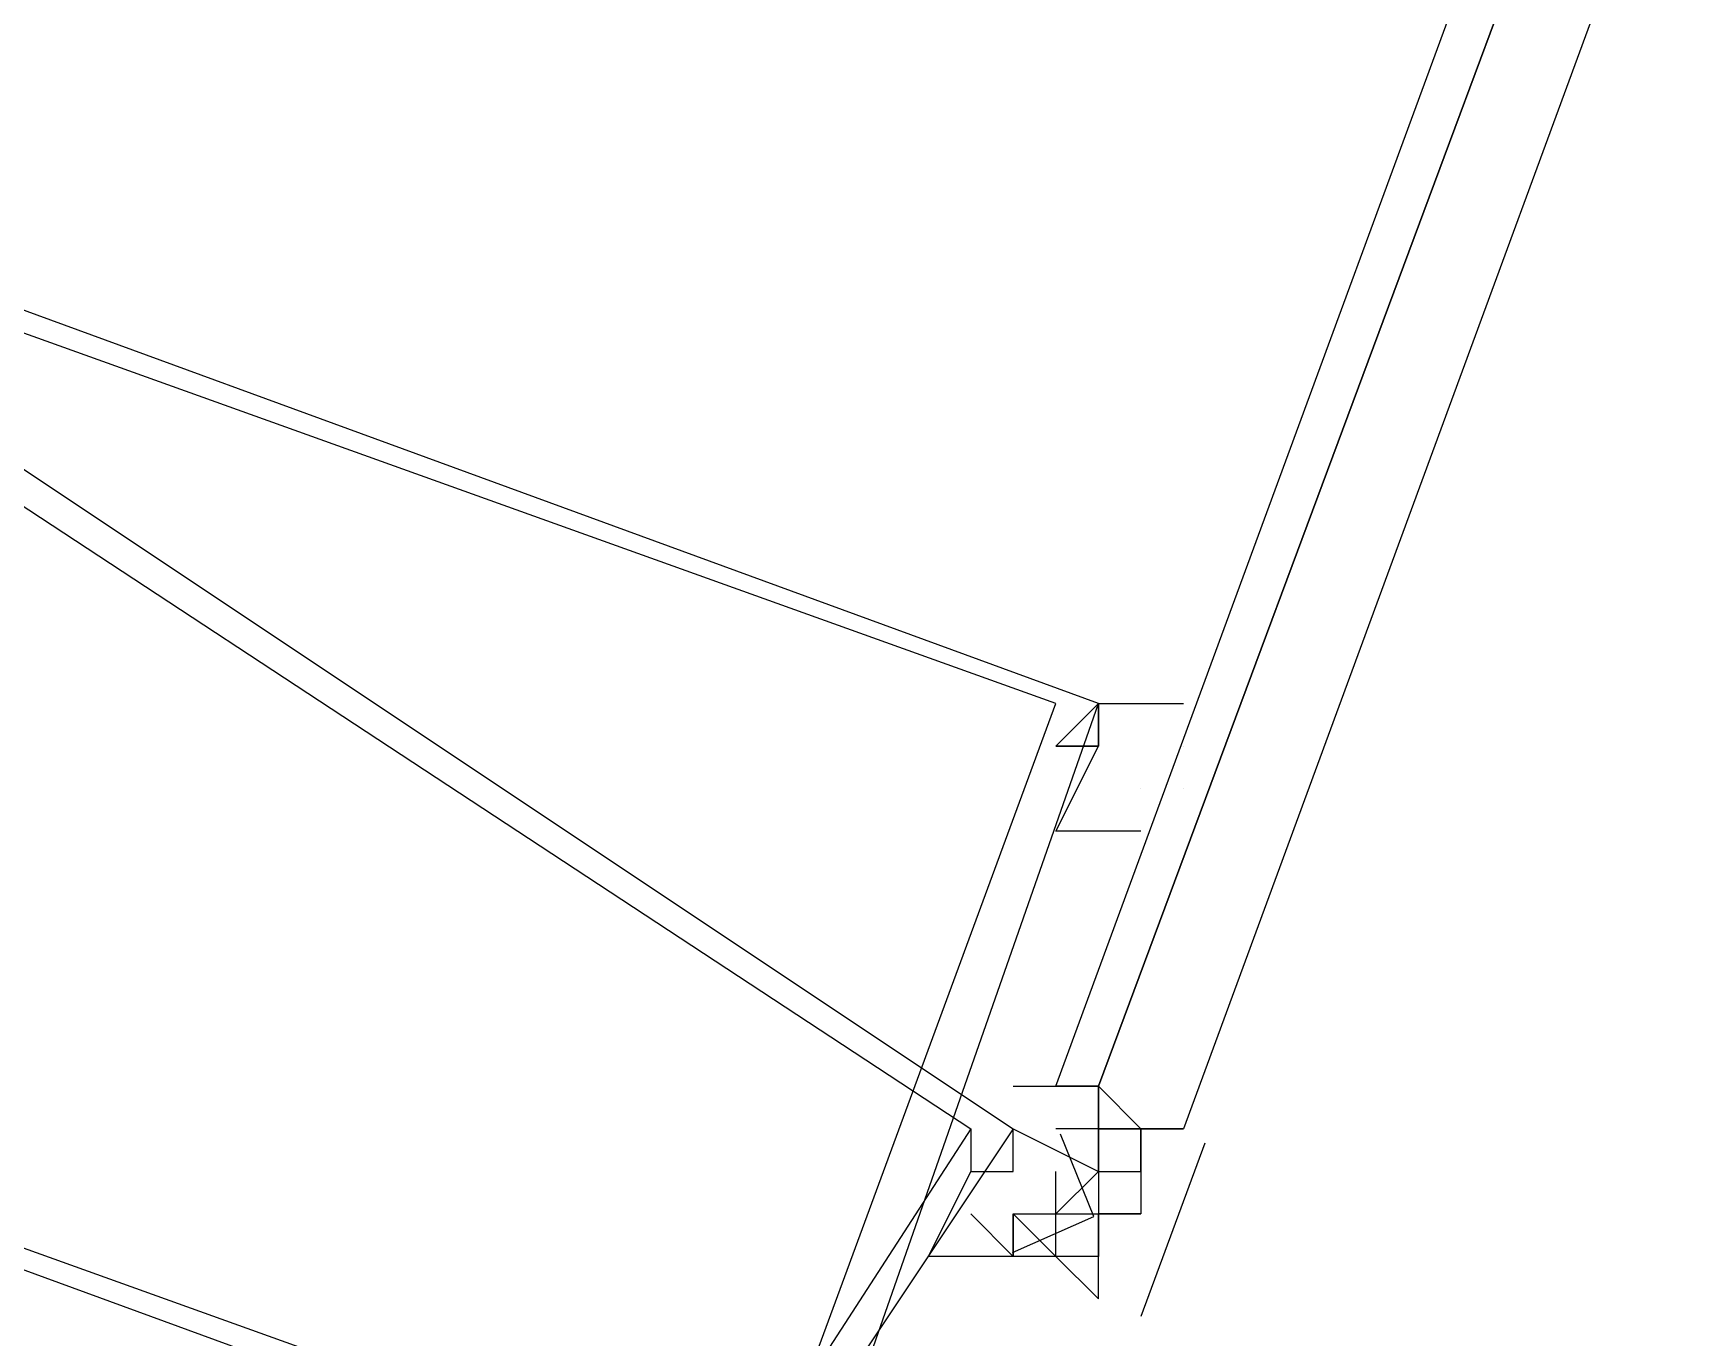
# Model space of a CAD drawing. Header units: feet. Extents: x -84 to 198, y -22 to 181.
# Drawn here: x 136.346 to 136.862, y 99.779 to 100.188 of the extents above; entities that cross this region are included whole.
import ezdxf

# ---------------------------------------------------------------- set-up
doc = ezdxf.new("R2010")
doc.units = ezdxf.units.FT
doc.layers.add('A-LINEA', color=7, linetype='CONTINUOUS')

msp = doc.modelspace()

# ---------------------------------------------------------------- linework, layer by layer
at = {"layer": 'A-LINEA'}
for p, q in [((136.6933, 99.9511), (136.6933, 99.9511)), ((136.6933, 99.9511), (136.6933, 99.9511)), ((136.7067, 99.9511), (136.7067, 99.9511)), ((136.7067, 99.9511), (136.7067, 99.9511)), ((136.6533, 99.8578), (136.6533, 99.8578)), ((136.6533, 99.8578), (136.6533, 99.8578)), ((136.6667, 99.8578), (136.6667, 99.8578)), ((136.6667, 99.8578), (136.6667, 99.8578)), ((136.6667, 99.8578), (136.6667, 99.8578)), ((136.6667, 99.8578), (136.6667, 99.8578)), ((136.6667, 99.8578), (136.6667, 99.8578)), ((136.6667, 99.8578), (136.6667, 99.8578)), ((136.6667, 99.8578), (136.6667, 99.8578)), ((136.6667, 99.8578), (136.6667, 99.8578)), ((136.6667, 99.8578), (136.6667, 99.8578)), ((136.6667, 99.8578), (136.6667, 99.8578)), ((136.6667, 99.8578), (136.6667, 99.8578)), ((136.68, 99.8578), (136.6667, 99.8578)), ((136.6667, 99.8578), (136.6667, 99.8578)), ((136.6667, 99.8578), (136.6667, 99.8578)), ((136.6667, 99.8578), (136.6667, 99.8578)), ((136.6667, 99.8578), (136.6667, 99.8578)), ((136.6667, 99.8578), (136.6667, 99.8578)), ((136.6667, 99.8578), (136.6667, 99.8578)), ((136.6667, 99.8578), (136.6667, 99.8578)), ((136.6667, 99.8578), (136.6667, 99.8578)), ((136.6667, 99.8578), (136.6667, 99.8578)), ((136.6667, 99.8578), (136.6667, 99.8578)), ((136.6667, 99.8578), (136.6667, 99.8578)), ((136.68, 99.8578), (136.6667, 99.8578)), ((136.68, 99.8578), (136.68, 99.8578)), ((136.68, 99.8578), (136.68, 99.8444)), ((136.68, 99.8578), (136.68, 99.8578)), ((136.68, 99.8578), (136.68, 99.8578)), ((136.68, 99.8578), (136.68, 99.8578)), ((136.68, 99.8578), (136.68, 99.8578)), ((136.68, 99.8578), (136.68, 99.8578)), ((136.68, 99.8578), (136.68, 99.8578)), ((136.68, 99.8578), (136.68, 99.8578)), ((136.68, 99.8578), (136.68, 99.8578)), ((136.68, 99.8578), (136.68, 99.8578)), ((136.68, 99.8444), (136.68, 99.8578)), ((136.68, 99.8578), (136.68, 99.8578)), ((136.68, 99.8578), (136.68, 99.8578)), ((136.68, 99.8578), (136.68, 99.8578)), ((136.68, 99.8578), (136.68, 99.8444)), ((136.68, 99.8578), (136.68, 99.8578)), ((136.68, 99.8578), (136.68, 99.8578)), ((136.68, 99.8578), (136.68, 99.8578)), ((136.68, 99.8578), (136.68, 99.8578)), ((136.68, 99.8578), (136.68, 99.8578)), ((136.68, 99.8578), (136.68, 99.8578)), ((136.68, 99.8578), (136.68, 99.8578)), ((136.68, 99.8578), (136.68, 99.8578)), ((136.68, 99.8578), (136.68, 99.8578)), ((136.68, 99.8444), (136.68, 99.8578)), ((136.68, 99.8578), (136.68, 99.8578)), ((136.68, 99.8578), (136.68, 99.8578)), ((136.6667, 99.8444), (136.6667, 99.8444)), ((136.6667, 99.8444), (136.6667, 99.8444)), ((136.6667, 99.8444), (136.6667, 99.8444)), ((136.68, 99.8444), (136.6667, 99.8444)), ((136.6667, 99.8444), (136.6667, 99.8444)), ((136.6667, 99.8444), (136.6667, 99.8444)), ((136.6667, 99.8444), (136.6667, 99.8444)), ((136.68, 99.8444), (136.6667, 99.8444)), ((136.68, 99.8444), (136.68, 99.8444)), ((136.68, 99.8444), (136.68, 99.8444)), ((136.6933, 99.8444), (136.68, 99.8444)), ((136.68, 99.8444), (136.68, 99.8444)), ((136.68, 99.8444), (136.68, 99.8311)), ((136.68, 99.8444), (136.68, 99.8444)), ((136.68, 99.8444), (136.68, 99.8444)), ((136.68, 99.8444), (136.68, 99.8444)), ((136.68, 99.8444), (136.68, 99.8444)), ((136.68, 99.8444), (136.68, 99.8444)), ((136.68, 99.8444), (136.68, 99.8444)), ((136.68, 99.8444), (136.68, 99.8444)), ((136.68, 99.8444), (136.68, 99.8444)), ((136.68, 99.8444), (136.68, 99.8444)), ((136.68, 99.8444), (136.68, 99.8444)), ((136.68, 99.8444), (136.68, 99.8444)), ((136.68, 99.8444), (136.68, 99.8444)), ((136.68, 99.8311), (136.68, 99.8444)), ((136.68, 99.8444), (136.68, 99.8444)), ((136.68, 99.8444), (136.68, 99.8444)), ((136.6933, 99.8444), (136.68, 99.8444)), ((136.68, 99.8444), (136.68, 99.8444)), ((136.68, 99.8444), (136.68, 99.8444)), ((136.68, 99.8444), (136.68, 99.8444)), ((136.6933, 99.8444), (136.68, 99.8444)), ((136.68, 99.8444), (136.68, 99.8444)), ((136.68, 99.8444), (136.68, 99.8311)), ((136.68, 99.8444), (136.68, 99.8444)), ((136.68, 99.8444), (136.68, 99.8444)), ((136.68, 99.8444), (136.68, 99.8444)), ((136.68, 99.8444), (136.68, 99.8444)), ((136.68, 99.8444), (136.68, 99.8444)), ((136.68, 99.8444), (136.68, 99.8444)), ((136.68, 99.8444), (136.68, 99.8444)), ((136.68, 99.8444), (136.68, 99.8444)), ((136.68, 99.8444), (136.68, 99.8444)), ((136.68, 99.8444), (136.68, 99.8444)), ((136.68, 99.8444), (136.68, 99.8444)), ((136.68, 99.8444), (136.68, 99.8444)), ((136.68, 99.8311), (136.68, 99.8444)), ((136.68, 99.8444), (136.68, 99.8444)), ((136.68, 99.8444), (136.68, 99.8444)), ((136.6933, 99.8444), (136.68, 99.8444)), ((136.68, 99.8444), (136.68, 99.8444)), ((136.6933, 99.8444), (136.7067, 99.8444)), ((136.6933, 99.8444), (136.6933, 99.8444)), ((136.6933, 99.8444), (136.6933, 99.8444)), ((136.6933, 99.8444), (136.6933, 99.8444)), ((136.6933, 99.8444), (136.6933, 99.8444)), ((136.6933, 99.8444), (136.6933, 99.8444)), ((136.6933, 99.8444), (136.6933, 99.8444)), ((136.6933, 99.8444), (136.6933, 99.8444)), ((136.6933, 99.8444), (136.6933, 99.8444)), ((136.6933, 99.8311), (136.6933, 99.8444)), ((136.6933, 99.8444), (136.6933, 99.8444)), ((136.6933, 99.8444), (136.6933, 99.8444)), ((136.6933, 99.8444), (136.6933, 99.8444)), ((136.6933, 99.8444), (136.6933, 99.8444)), ((136.6933, 99.8444), (136.6933, 99.8444)), ((136.6933, 99.8444), (136.6933, 99.8311)), ((136.6933, 99.8311), (136.6933, 99.8444)), ((136.6933, 99.8444), (136.6933, 99.8444)), ((136.6933, 99.8444), (136.6933, 99.8444)), ((136.6933, 99.8311), (136.6933, 99.8444)), ((136.6933, 99.8444), (136.6933, 99.8444)), ((136.6933, 99.8444), (136.7067, 99.8444)), ((136.6933, 99.8444), (136.6933, 99.8444)), ((136.6933, 99.8444), (136.6933, 99.8444)), ((136.6933, 99.8444), (136.6933, 99.8444)), ((136.6933, 99.8444), (136.6933, 99.8444)), ((136.6933, 99.8444), (136.6933, 99.8444)), ((136.6933, 99.8444), (136.6933, 99.8444)), ((136.6933, 99.8444), (136.6933, 99.8444)), ((136.6933, 99.8444), (136.6933, 99.8444)), ((136.6933, 99.8311), (136.6933, 99.8444)), ((136.6933, 99.8444), (136.6933, 99.8444)), ((136.6933, 99.8444), (136.6933, 99.8444)), ((136.6933, 99.8444), (136.6933, 99.8444)), ((136.6933, 99.8444), (136.6933, 99.8444)), ((136.6933, 99.8444), (136.6933, 99.8444)), ((136.6933, 99.8444), (136.6933, 99.8311)), ((136.6933, 99.8311), (136.6933, 99.8444)), ((136.6933, 99.8444), (136.6933, 99.8444)), ((136.6933, 99.8444), (136.6933, 99.8444)), ((136.6933, 99.8311), (136.6933, 99.8444)), ((136.6933, 99.8444), (136.6933, 99.8444)), ((136.7067, 99.8444), (136.7067, 99.8444)), ((136.7067, 99.8444), (136.7067, 99.8444)), ((136.7067, 99.8444), (136.7067, 99.8444)), ((136.7067, 99.8444), (136.7067, 99.8444)), ((136.7067, 99.8444), (136.7067, 99.8444)), ((136.7067, 99.8444), (136.7067, 99.8444)), ((136.7134, 99.84), (136.6933, 99.7856)), ((136.7134, 99.84), (136.6933, 99.7856)), ((136.68, 99.8311), (136.6667, 99.8178)), ((136.6667, 99.8311), (136.6667, 99.8311)), ((136.68, 99.8311), (136.6667, 99.8178)), ((136.6667, 99.8311), (136.6667, 99.8311)), ((136.68, 99.8311), (136.68, 99.8178)), ((136.68, 99.8311), (136.6933, 99.8311)), ((136.68, 99.8311), (136.68, 99.8311)), ((136.68, 99.8311), (136.68, 99.8311)), ((136.68, 99.8311), (136.68, 99.8311)), ((136.68, 99.8311), (136.68, 99.8178)), ((136.68, 99.8311), (136.68, 99.8311)), ((136.68, 99.8311), (136.68, 99.8311)), ((136.68, 99.8311), (136.68, 99.8311)), ((136.68, 99.8311), (136.68, 99.8311)), ((136.68, 99.8311), (136.68, 99.8311)), ((136.68, 99.8311), (136.68, 99.8311)), ((136.68, 99.8311), (136.68, 99.8311)), ((136.68, 99.8311), (136.68, 99.8311)), ((136.68, 99.8311), (136.68, 99.8311)), ((136.68, 99.8311), (136.68, 99.8311)), ((136.68, 99.8311), (136.68, 99.8311)), ((136.68, 99.8311), (136.68, 99.8311)), ((136.68, 99.8311), (136.68, 99.8311)), ((136.68, 99.8311), (136.68, 99.8178)), ((136.68, 99.8311), (136.68, 99.8311)), ((136.68, 99.8311), (136.68, 99.8311)), ((136.68, 99.8311), (136.68, 99.8311)), ((136.68, 99.8311), (136.68, 99.8311)), ((136.68, 99.8311), (136.68, 99.8311)), ((136.68, 99.8311), (136.68, 99.8311)), ((136.68, 99.8311), (136.68, 99.8311)), ((136.68, 99.8311), (136.68, 99.8311)), ((136.68, 99.8311), (136.68, 99.8311)), ((136.68, 99.8311), (136.68, 99.8311)), ((136.68, 99.8311), (136.68, 99.8311)), ((136.68, 99.8311), (136.68, 99.8311)), ((136.68, 99.8311), (136.68, 99.8311)), ((136.68, 99.8311), (136.68, 99.8178)), ((136.68, 99.8311), (136.6933, 99.8311)), ((136.68, 99.8311), (136.68, 99.8311)), ((136.68, 99.8311), (136.68, 99.8311)), ((136.68, 99.8311), (136.68, 99.8311)), ((136.68, 99.8311), (136.68, 99.8178)), ((136.68, 99.8311), (136.68, 99.8311)), ((136.68, 99.8311), (136.68, 99.8311)), ((136.68, 99.8311), (136.68, 99.8311)), ((136.68, 99.8311), (136.68, 99.8311)), ((136.68, 99.8311), (136.68, 99.8311)), ((136.68, 99.8311), (136.68, 99.8311)), ((136.68, 99.8311), (136.68, 99.8311)), ((136.68, 99.8311), (136.68, 99.8311)), ((136.68, 99.8311), (136.68, 99.8311)), ((136.68, 99.8311), (136.68, 99.8311)), ((136.68, 99.8311), (136.68, 99.8311)), ((136.68, 99.8311), (136.68, 99.8311)), ((136.68, 99.8311), (136.68, 99.8311)), ((136.68, 99.8311), (136.68, 99.8178)), ((136.68, 99.8311), (136.68, 99.8311)), ((136.68, 99.8311), (136.68, 99.8311)), ((136.68, 99.8311), (136.68, 99.8311)), ((136.68, 99.8311), (136.68, 99.8311)), ((136.68, 99.8311), (136.68, 99.8311)), ((136.68, 99.8311), (136.68, 99.8311)), ((136.68, 99.8311), (136.68, 99.8311)), ((136.68, 99.8311), (136.68, 99.8311)), ((136.68, 99.8311), (136.68, 99.8311)), ((136.68, 99.8311), (136.68, 99.8311)), ((136.68, 99.8311), (136.68, 99.8311)), ((136.68, 99.8311), (136.68, 99.8311)), ((136.68, 99.8311), (136.68, 99.8311)), ((136.6933, 99.8311), (136.6933, 99.8311)), ((136.6933, 99.8311), (136.6933, 99.8178)), ((136.6933, 99.8311), (136.6933, 99.8311)), ((136.6933, 99.8311), (136.6933, 99.8311)), ((136.6933, 99.8311), (136.6933, 99.8311)), ((136.6933, 99.8311), (136.6933, 99.8311)), ((136.6933, 99.8311), (136.6933, 99.8311)), ((136.6933, 99.8311), (136.6933, 99.8311)), ((136.6933, 99.8311), (136.6933, 99.8311)), ((136.6933, 99.8311), (136.6933, 99.8311)), ((136.6933, 99.8311), (136.6933, 99.8311)), ((136.6933, 99.8311), (136.6933, 99.8311)), ((136.6933, 99.8311), (136.6933, 99.8311)), ((136.6933, 99.8311), (136.6933, 99.8311)), ((136.6933, 99.8311), (136.6933, 99.8311)), ((136.6933, 99.8311), (136.6933, 99.8311)), ((136.6933, 99.8311), (136.6933, 99.8178)), ((136.6933, 99.8311), (136.6933, 99.8311)), ((136.6933, 99.8311), (136.6933, 99.8311)), ((136.6933, 99.8311), (136.6933, 99.8311)), ((136.6933, 99.8311), (136.6933, 99.8311)), ((136.6933, 99.8311), (136.6933, 99.8311)), ((136.6933, 99.8311), (136.6933, 99.8311)), ((136.6933, 99.8311), (136.6933, 99.8311)), ((136.6933, 99.8311), (136.6933, 99.8311)), ((136.6933, 99.8311), (136.6933, 99.8311)), ((136.6933, 99.8311), (136.6933, 99.8311)), ((136.6933, 99.8311), (136.6933, 99.8311)), ((136.6933, 99.8311), (136.6933, 99.8311)), ((136.6933, 99.8311), (136.6933, 99.8311)), ((136.64, 99.8178), (136.64, 99.8178)), ((136.64, 99.8178), (136.64, 99.8178)), ((136.64, 99.8178), (136.64, 99.8178)), ((136.64, 99.8178), (136.64, 99.8178)), ((136.6533, 99.8044), (136.6533, 99.8178)), ((136.6533, 99.8178), (136.6533, 99.8178)), ((136.6533, 99.8178), (136.6533, 99.8044)), ((136.6667, 99.8044), (136.6533, 99.8178)), ((136.6533, 99.8044), (136.6533, 99.8178)), ((136.6533, 99.8178), (136.6533, 99.8178)), ((136.6533, 99.8178), (136.6533, 99.8044)), ((136.6667, 99.8044), (136.6533, 99.8178)), ((136.6667, 99.8178), (136.6667, 99.8178)), ((136.6667, 99.8178), (136.68, 99.8178)), ((136.6667, 99.8178), (136.6667, 99.8178)), ((136.6667, 99.8178), (136.6667, 99.8178)), ((136.6667, 99.8178), (136.6667, 99.8178)), ((136.6667, 99.8178), (136.6667, 99.8178)), ((136.6667, 99.8178), (136.6667, 99.8178)), ((136.6667, 99.8178), (136.6667, 99.8178)), ((136.6667, 99.8178), (136.6667, 99.8178)), ((136.6667, 99.8178), (136.6667, 99.8178)), ((136.6667, 99.8178), (136.6667, 99.8178)), ((136.6667, 99.8178), (136.6667, 99.8178)), ((136.6667, 99.8178), (136.6667, 99.8178)), ((136.6667, 99.8178), (136.6667, 99.8178)), ((136.6667, 99.8178), (136.6667, 99.8178)), ((136.6667, 99.8178), (136.6667, 99.8178)), ((136.6667, 99.8178), (136.6667, 99.8178)), ((136.6667, 99.8178), (136.6667, 99.8178)), ((136.6667, 99.8178), (136.6667, 99.8178)), ((136.6667, 99.8178), (136.6667, 99.8178)), ((136.6667, 99.8178), (136.6667, 99.8178)), ((136.6667, 99.8178), (136.6667, 99.8178)), ((136.6667, 99.8178), (136.6667, 99.8178)), ((136.6667, 99.8044), (136.6667, 99.8178)), ((136.6667, 99.8178), (136.6667, 99.8178)), ((136.6667, 99.8178), (136.6667, 99.8178)), ((136.6667, 99.8178), (136.6667, 99.8178)), ((136.6667, 99.8178), (136.6667, 99.8178)), ((136.6667, 99.8178), (136.6667, 99.8178)), ((136.6667, 99.8178), (136.68, 99.8178)), ((136.6667, 99.8178), (136.6667, 99.8178)), ((136.6667, 99.8178), (136.6667, 99.8178)), ((136.6667, 99.8178), (136.6667, 99.8178)), ((136.6667, 99.8178), (136.6667, 99.8178)), ((136.6667, 99.8178), (136.6667, 99.8178)), ((136.6667, 99.8178), (136.6667, 99.8178)), ((136.6667, 99.8178), (136.6667, 99.8178)), ((136.6667, 99.8178), (136.6667, 99.8178)), ((136.6667, 99.8178), (136.6667, 99.8178)), ((136.6667, 99.8178), (136.6667, 99.8178)), ((136.6667, 99.8178), (136.6667, 99.8178)), ((136.6667, 99.8178), (136.6667, 99.8178)), ((136.6667, 99.8178), (136.6667, 99.8178)), ((136.6667, 99.8178), (136.6667, 99.8178)), ((136.6667, 99.8178), (136.6667, 99.8178)), ((136.6667, 99.8178), (136.6667, 99.8178)), ((136.6667, 99.8178), (136.6667, 99.8178)), ((136.6667, 99.8178), (136.6667, 99.8178)), ((136.6667, 99.8178), (136.6667, 99.8178)), ((136.6667, 99.8178), (136.6667, 99.8178)), ((136.6667, 99.8178), (136.6667, 99.8178)), ((136.6667, 99.8044), (136.6667, 99.8178)), ((136.6667, 99.8178), (136.6667, 99.8178)), ((136.6667, 99.8178), (136.6667, 99.8178)), ((136.6667, 99.8178), (136.6667, 99.8178)), ((136.6667, 99.8178), (136.6667, 99.8178)), ((136.68, 99.8178), (136.68, 99.8178)), ((136.68, 99.8178), (136.68, 99.8178)), ((136.68, 99.8178), (136.68, 99.8178)), ((136.68, 99.8178), (136.68, 99.8178)), ((136.68, 99.8178), (136.68, 99.8178)), ((136.68, 99.8178), (136.68, 99.8178)), ((136.68, 99.8178), (136.68, 99.8178)), ((136.68, 99.8178), (136.68, 99.8178)), ((136.68, 99.8178), (136.68, 99.8178)), ((136.68, 99.8178), (136.68, 99.8178)), ((136.68, 99.8178), (136.68, 99.8178)), ((136.68, 99.8178), (136.68, 99.8178)), ((136.68, 99.8178), (136.68, 99.8178)), ((136.68, 99.8178), (136.68, 99.8178)), ((136.68, 99.8178), (136.68, 99.8178)), ((136.68, 99.8178), (136.68, 99.8178)), ((136.68, 99.8178), (136.68, 99.8178)), ((136.68, 99.8178), (136.68, 99.8044)), ((136.68, 99.8178), (136.68, 99.8178)), ((136.6933, 99.8178), (136.68, 99.8178)), ((136.68, 99.8178), (136.68, 99.8178)), ((136.68, 99.8178), (136.68, 99.8178)), ((136.68, 99.8044), (136.68, 99.8178)), ((136.68, 99.8178), (136.6933, 99.8178)), ((136.68, 99.8178), (136.68, 99.8178)), ((136.68, 99.8178), (136.68, 99.8178)), ((136.68, 99.8178), (136.68, 99.8178)), ((136.68, 99.8178), (136.68, 99.8178)), ((136.68, 99.8178), (136.68, 99.8178)), ((136.68, 99.8178), (136.68, 99.8178)), ((136.68, 99.8178), (136.68, 99.8178)), ((136.68, 99.8178), (136.68, 99.8178)), ((136.68, 99.8178), (136.68, 99.8178)), ((136.68, 99.8178), (136.68, 99.8178)), ((136.68, 99.8178), (136.68, 99.8178)), ((136.68, 99.8178), (136.68, 99.8178)), ((136.68, 99.8178), (136.68, 99.8178)), ((136.68, 99.8178), (136.68, 99.8178)), ((136.68, 99.8178), (136.68, 99.8178)), ((136.68, 99.8178), (136.68, 99.8178)), ((136.68, 99.8178), (136.68, 99.8178)), ((136.68, 99.8178), (136.68, 99.8178)), ((136.68, 99.8178), (136.68, 99.8178)), ((136.68, 99.8178), (136.68, 99.8178)), ((136.68, 99.8178), (136.68, 99.8178)), ((136.68, 99.8178), (136.68, 99.8044)), ((136.68, 99.8178), (136.68, 99.8178)), ((136.6933, 99.8178), (136.68, 99.8178)), ((136.68, 99.8178), (136.68, 99.8178)), ((136.68, 99.8178), (136.68, 99.8178)), ((136.68, 99.8044), (136.68, 99.8178)), ((136.68, 99.8178), (136.6933, 99.8178)), ((136.68, 99.8178), (136.68, 99.8178)), ((136.68, 99.8178), (136.68, 99.8178)), ((136.68, 99.8178), (136.68, 99.8178)), ((136.68, 99.8178), (136.68, 99.8178)), ((136.6933, 99.8178), (136.6933, 99.8178)), ((136.6933, 99.8178), (136.6933, 99.8178)), ((136.6933, 99.8178), (136.6933, 99.8178)), ((136.6933, 99.8178), (136.6933, 99.8178)), ((136.6933, 99.8178), (136.6933, 99.8178)), ((136.6933, 99.8178), (136.6933, 99.8178)), ((136.6933, 99.8178), (136.6933, 99.8178)), ((136.6933, 99.8178), (136.6933, 99.8178)), ((136.6933, 99.8178), (136.6933, 99.8178)), ((136.6933, 99.8178), (136.6933, 99.8178)), ((136.6933, 99.8178), (136.6933, 99.8178)), ((136.6933, 99.8178), (136.6933, 99.8178)), ((136.6933, 99.8178), (136.6933, 99.8178)), ((136.6933, 99.8178), (136.6933, 99.8178)), ((136.6933, 99.8178), (136.6933, 99.8178)), ((136.6933, 99.8178), (136.6933, 99.8178)), ((136.6933, 99.8178), (136.6933, 99.8178)), ((136.6933, 99.8178), (136.6933, 99.8178)), ((136.6933, 99.8178), (136.6933, 99.8178)), ((136.6933, 99.8178), (136.6933, 99.8178)), ((136.6933, 99.8178), (136.6933, 99.8178)), ((136.6933, 99.8178), (136.6933, 99.8178)), ((136.6933, 99.8178), (136.6933, 99.8178)), ((136.6933, 99.8178), (136.6933, 99.8178)), ((136.6933, 99.8178), (136.6933, 99.8178)), ((136.6933, 99.8178), (136.6933, 99.8178)), ((136.6933, 99.8178), (136.6933, 99.8178)), ((136.6933, 99.8178), (136.6933, 99.8178)), ((136.6533, 99.8044), (136.6533, 99.8044)), ((136.6533, 99.8044), (136.6533, 99.8044)), ((136.6533, 99.8044), (136.6533, 99.8044)), ((136.6533, 99.8044), (136.6533, 99.8044)), ((136.6533, 99.8044), (136.6533, 99.8044)), ((136.6533, 99.8044), (136.6533, 99.8044)), ((136.6533, 99.8044), (136.6533, 99.8044)), ((136.6533, 99.8044), (136.6533, 99.8044)), ((136.6533, 99.8044), (136.6533, 99.8044)), ((136.6533, 99.8044), (136.6533, 99.8044)), ((136.6533, 99.8044), (136.6533, 99.8044)), ((136.6533, 99.8044), (136.6533, 99.8044)), ((136.6533, 99.8044), (136.6533, 99.8044)), ((136.6533, 99.8044), (136.6533, 99.8044)), ((136.6667, 99.8044), (136.6667, 99.8044)), ((136.6667, 99.8044), (136.6667, 99.8044)), ((136.6667, 99.8044), (136.6667, 99.8044)), ((136.6667, 99.8044), (136.6667, 99.8044)), ((136.6667, 99.8044), (136.6667, 99.8044)), ((136.6667, 99.8044), (136.6667, 99.8044)), ((136.6667, 99.8044), (136.6667, 99.8044)), ((136.6667, 99.8044), (136.6667, 99.8044)), ((136.6667, 99.8044), (136.6667, 99.8044)), ((136.6667, 99.8044), (136.6667, 99.8044)), ((136.6667, 99.8044), (136.6667, 99.8044)), ((136.6667, 99.8044), (136.6667, 99.8044)), ((136.6667, 99.8044), (136.6667, 99.8044)), ((136.6667, 99.8044), (136.6667, 99.8044)), ((136.6667, 99.8044), (136.6667, 99.8044)), ((136.6667, 99.8044), (136.6667, 99.8044)), ((136.6667, 99.8044), (136.6667, 99.8044)), ((136.6667, 99.8044), (136.6667, 99.8044)), ((136.6667, 99.8044), (136.6667, 99.8044)), ((136.6667, 99.8044), (136.6667, 99.8044)), ((136.6667, 99.8044), (136.6667, 99.8044)), ((136.6667, 99.8044), (136.6667, 99.8044)), ((136.6667, 99.8044), (136.6667, 99.8044)), ((136.6667, 99.8044), (136.6667, 99.8044)), ((136.6667, 99.8044), (136.6667, 99.8044)), ((136.6667, 99.8044), (136.6667, 99.8044)), ((136.6667, 99.8044), (136.6667, 99.8044)), ((136.6667, 99.8044), (136.6667, 99.8044)), ((136.6667, 99.8044), (136.6667, 99.8044)), ((136.6667, 99.8044), (136.6667, 99.8044)), ((136.6667, 99.8044), (136.6667, 99.8044)), ((136.6667, 99.8044), (136.6667, 99.8044)), ((136.6667, 99.8044), (136.6667, 99.8044)), ((136.6667, 99.8044), (136.6667, 99.8044)), ((136.6667, 99.8044), (136.6667, 99.8044)), ((136.6667, 99.8044), (136.6667, 99.8044)), ((136.6667, 99.8044), (136.6667, 99.8044)), ((136.6667, 99.8044), (136.6667, 99.8044)), ((136.6667, 99.8044), (136.6667, 99.8044)), ((136.6667, 99.8044), (136.6667, 99.8044)), ((136.6667, 99.8044), (136.6667, 99.8044)), ((136.6667, 99.8044), (136.6667, 99.8044)), ((136.68, 99.8044), (136.68, 99.8044)), ((136.68, 99.8044), (136.68, 99.8044)), ((136.68, 99.8044), (136.68, 99.8044)), ((136.68, 99.8044), (136.68, 99.8044)), ((136.68, 99.8044), (136.68, 99.8044)), ((136.68, 99.8044), (136.68, 99.8044)), ((136.68, 99.8044), (136.68, 99.8044)), ((136.68, 99.8044), (136.68, 99.8044)), ((136.68, 99.8044), (136.68, 99.8044)), ((136.68, 99.8044), (136.68, 99.8044)), ((136.68, 99.8044), (136.68, 99.8044)), ((136.68, 99.8044), (136.68, 99.8044)), ((136.68, 99.8044), (136.68, 99.8044)), ((136.68, 99.8044), (136.68, 99.8044)), ((136.68, 99.8044), (136.68, 99.8044)), ((136.68, 99.8044), (136.68, 99.8044)), ((136.68, 99.8044), (136.68, 99.8044)), ((136.68, 99.8044), (136.68, 99.8044)), ((136.68, 99.8044), (136.68, 99.8044)), ((136.68, 99.8044), (136.68, 99.8044)), ((136.68, 99.8044), (136.68, 99.8044)), ((136.68, 99.8044), (136.68, 99.8044)), ((136.68, 99.8044), (136.68, 99.8044)), ((136.68, 99.8044), (136.68, 99.8044)), ((136.68, 99.8044), (136.68, 99.8044)), ((136.68, 99.8044), (136.68, 99.8044)), ((136.68, 99.8044), (136.68, 99.8044)), ((136.68, 99.7911), (136.68, 99.8044)), ((136.68, 99.8044), (136.68, 99.8044)), ((136.68, 99.7911), (136.68, 99.8044)), ((136.68, 99.8044), (136.68, 99.8044)), ((136.68, 99.8044), (136.68, 99.8044)), ((136.68, 99.8044), (136.68, 99.8044)), ((136.68, 99.8044), (136.68, 99.8044)), ((136.68, 99.8044), (136.68, 99.8044)), ((136.68, 99.8044), (136.68, 99.8044)), ((136.68, 99.8044), (136.68, 99.8044)), ((136.68, 99.8044), (136.68, 99.8044)), ((136.68, 99.8044), (136.68, 99.8044)), ((136.68, 99.8044), (136.68, 99.8044)), ((136.68, 99.8044), (136.68, 99.8044)), ((136.68, 99.8044), (136.68, 99.8044)), ((136.68, 99.8044), (136.68, 99.8044)), ((136.68, 99.8044), (136.68, 99.8044)), ((136.68, 99.8044), (136.68, 99.8044)), ((136.68, 99.8044), (136.68, 99.8044)), ((136.68, 99.8044), (136.68, 99.8044)), ((136.68, 99.8044), (136.68, 99.8044)), ((136.68, 99.8044), (136.68, 99.8044)), ((136.68, 99.8044), (136.68, 99.8044)), ((136.68, 99.8044), (136.68, 99.8044)), ((136.68, 99.8044), (136.68, 99.8044)), ((136.68, 99.8044), (136.68, 99.8044)), ((136.68, 99.8044), (136.68, 99.8044)), ((136.68, 99.8044), (136.68, 99.8044)), ((136.68, 99.8044), (136.68, 99.8044)), ((136.68, 99.8044), (136.68, 99.8044)), ((136.68, 99.7911), (136.68, 99.8044)), ((136.68, 99.8044), (136.68, 99.8044)), ((136.68, 99.7911), (136.68, 99.8044)), ((136.68, 99.7911), (136.68, 99.7911)), ((136.68, 99.7911), (136.68, 99.7911)), ((136.68, 99.7911), (136.68, 99.7911)), ((136.68, 99.7911), (136.68, 99.7911)), ((136.68, 99.7911), (136.68, 99.7911)), ((136.68, 99.7911), (136.68, 99.7911)), ((136.68, 99.7911), (136.68, 99.7911)), ((136.68, 99.7911), (136.68, 99.7911)), ((136.68, 99.7911), (136.68, 99.7911)), ((136.68, 99.7911), (136.68, 99.7911))]:
    msp.add_line(p, q, dxfattribs=at)
for points in [[(137.88, 103.0844), (136.68, 99.8578), (136.6667, 99.8578), (137.8533, 103.0844), (137.8667, 103.0978), (137.88, 103.0844)], [(137.88, 103.0844), (136.68, 99.8578), (136.6667, 99.8578), (137.8533, 103.0844), (137.8667, 103.0978), (137.88, 103.0844)], [(137.8933, 103.0711), (136.7067, 99.8444), (136.6933, 99.8444), (136.68, 99.8578), (137.88, 103.0844), (137.8933, 103.0844), (137.8933, 103.0711)], [(137.8933, 103.0711), (136.7067, 99.8444), (136.6933, 99.8444), (136.68, 99.8578), (137.88, 103.0844), (137.8933, 103.0844), (137.8933, 103.0711)], [(136.1333, 100.1778), (136.04, 99.9111), (136.5867, 99.7111), (136.68, 99.9778), (136.1333, 100.1778)], [(136.1333, 100.1778), (136.04, 99.9111), (136.5867, 99.7111), (136.68, 99.9778), (136.1333, 100.1778)], [(136, 99.9244), (136.1733, 100.1644), (136.6533, 99.8444), (136.4933, 99.6044), (136, 99.9244)], [(136, 99.9244), (136.1733, 100.1644), (136.6533, 99.8444), (136.4933, 99.6044), (136, 99.9244)], [(136.1467, 100.1644), (136.0533, 99.9111), (136.5733, 99.7244), (136.6667, 99.9778), (136.1467, 100.1644)], [(136.1467, 100.1644), (136.0533, 99.9111), (136.5733, 99.7244), (136.6667, 99.9778), (136.1467, 100.1644)], [(136.0267, 99.9244), (136.1733, 100.1511), (136.64, 99.8444), (136.4933, 99.6178), (136.0267, 99.9244)], [(136.0267, 99.9244), (136.1733, 100.1511), (136.64, 99.8444), (136.4933, 99.6178), (136.0267, 99.9244)], [(136.6933, 99.9378), (136.6933, 99.9378), (136.6933, 99.9378), (136.6933, 99.9378), (136.6667, 99.9378), (136.6667, 99.9378), (136.68, 99.9644), (136.68, 99.9644), (136.6667, 99.9644), (136.6667, 99.9644), (136.6667, 99.9644), (136.6667, 99.9644), (136.6667, 99.9644), (136.68, 99.9778), (136.68, 99.9778), (136.68, 99.9644), (136.68, 99.9644), (136.68, 99.9644), (136.68, 99.9778), (136.68, 99.9778), (136.7067, 99.9778), (136.7067, 99.9778)], [(136.6933, 99.9378), (136.6933, 99.9378), (136.6933, 99.9378), (136.6933, 99.9378), (136.6667, 99.9378), (136.6667, 99.9378), (136.68, 99.9644), (136.68, 99.9644), (136.6667, 99.9644), (136.6667, 99.9644), (136.6667, 99.9644), (136.6667, 99.9644), (136.6667, 99.9644), (136.68, 99.9778), (136.68, 99.9778), (136.68, 99.9644), (136.68, 99.9644), (136.68, 99.9644), (136.68, 99.9778), (136.68, 99.9778), (136.7067, 99.9778), (136.7067, 99.9778)], [(136.6667, 99.9644), (136.6667, 99.9644), (136.68, 99.9644), (136.68, 99.9644), (136.68, 99.9644)], [(136.6667, 99.9644), (136.6667, 99.9644), (136.68, 99.9644), (136.68, 99.9644), (136.68, 99.9644)], [(136.7067, 99.9644), (136.7067, 99.9644), (136.7067, 99.9644)], [(136.7067, 99.9644), (136.7067, 99.9644), (136.7067, 99.9644)], [(136.6533, 99.8578), (136.6667, 99.8578), (136.68, 99.8578), (136.6933, 99.8444), (136.7067, 99.8444)], [(136.6533, 99.8578), (136.6667, 99.8578), (136.68, 99.8578), (136.6933, 99.8444), (136.7067, 99.8444)], [(136.64, 99.8444), (136.64, 99.8444), (136.64, 99.8444), (136.64, 99.8311), (136.6533, 99.8311), (136.6533, 99.8311), (136.6533, 99.8444), (136.6533, 99.8444), (136.68, 99.8311), (136.68, 99.8311)], [(136.64, 99.8444), (136.64, 99.8444), (136.64, 99.8444), (136.64, 99.8311), (136.6533, 99.8311), (136.6533, 99.8311), (136.6533, 99.8444), (136.6533, 99.8444), (136.68, 99.8311), (136.68, 99.8311)], [(136.6531, 99.8057), (136.6786, 99.817), (136.6681, 99.8428)], [(136.6531, 99.8057), (136.6786, 99.817), (136.6681, 99.8428)], [(136.68, 99.8444), (136.68, 99.8444), (136.68, 99.8444), (136.6933, 99.8444), (136.6933, 99.8444)], [(136.68, 99.8444), (136.68, 99.8444), (136.68, 99.8444), (136.6933, 99.8444), (136.6933, 99.8444)], [(136.6933, 99.8311), (136.6933, 99.8444), (136.6933, 99.8311)], [(136.6933, 99.8311), (136.6933, 99.8444), (136.6933, 99.8311)], [(136.6533, 99.8044), (136.6533, 99.8044), (136.6533, 99.8044), (136.6533, 99.8044), (136.6267, 99.8044), (136.6267, 99.8044), (136.64, 99.8311), (136.64, 99.8311), (136.64, 99.8311), (136.64, 99.8311), (136.64, 99.8311), (136.64, 99.8311), (136.64, 99.8311), (136.64, 99.8311), (136.64, 99.8311), (136.64, 99.8311), (136.64, 99.8311)], [(136.6533, 99.8044), (136.6533, 99.8044), (136.6533, 99.8044), (136.6533, 99.8044), (136.6267, 99.8044), (136.6267, 99.8044), (136.64, 99.8311), (136.64, 99.8311), (136.64, 99.8311), (136.64, 99.8311), (136.64, 99.8311), (136.64, 99.8311), (136.64, 99.8311), (136.64, 99.8311), (136.64, 99.8311), (136.64, 99.8311), (136.64, 99.8311)], [(136.6533, 99.8178), (136.6667, 99.8178), (136.6667, 99.8178), (136.6667, 99.8311), (136.6667, 99.8311)], [(136.6533, 99.8178), (136.6667, 99.8178), (136.6667, 99.8178), (136.6667, 99.8311), (136.6667, 99.8311)], [(136.68, 99.7911), (136.6667, 99.8044), (136.6533, 99.8044), (136.64, 99.8178)], [(136.68, 99.7911), (136.6667, 99.8044), (136.6533, 99.8044), (136.64, 99.8178)], [(136.68, 99.8178), (136.68, 99.8044), (136.6667, 99.8044)], [(136.68, 99.8178), (136.68, 99.8044), (136.6667, 99.8044)], [(136.68, 99.8044), (136.68, 99.8044), (136.68, 99.8178)], [(136.68, 99.8178), (136.68, 99.8178), (136.6933, 99.8178)], [(136.68, 99.8044), (136.68, 99.8044), (136.68, 99.8178)], [(136.68, 99.8178), (136.68, 99.8178), (136.6933, 99.8178)]]:
    msp.add_lwpolyline(points, dxfattribs=at)

doc.saveas('drawing.dxf')
